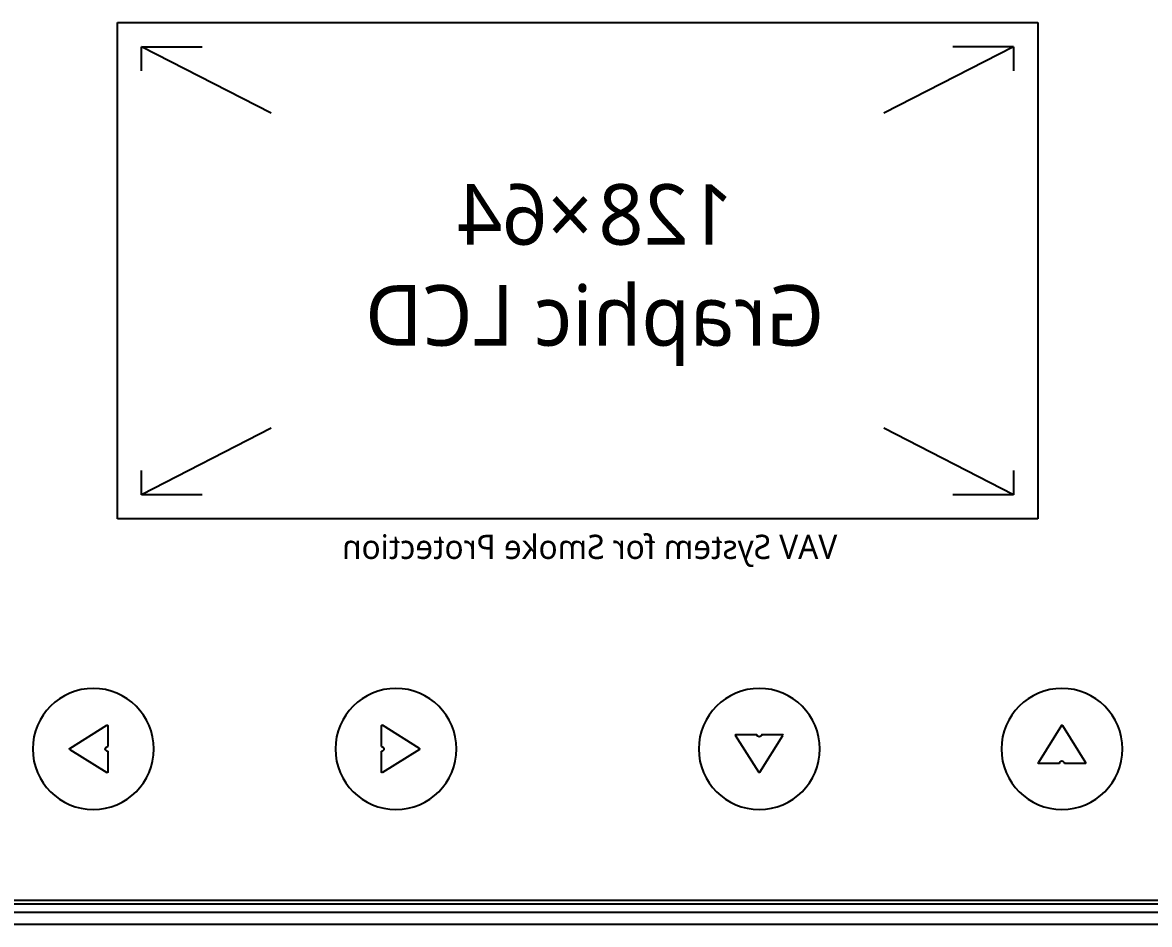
# Model space of a CAD drawing. Header units: millimetres. Extents: x 8533 to 164433, y 5768 to 115327.
# Drawn here: x 63694.3 to 63803.9, y 26849.1 to 26936.8 of the extents above; entities that cross this region are included whole.
import ezdxf

# ---------------------------------------------------------------- set-up
doc = ezdxf.new("R2010")
doc.units = ezdxf.units.MM
doc.header["$LTSCALE"] = 250
doc.layers.add('G-ENP 인버터 판넬', color=255, linetype='Continuous')
doc.styles.get("Standard").update_dxf_attribs({"font": ''})
doc.styles.get('Standard').set_extended_font_data('Malgun Gothic')

# ---------------------------------------------------------------- blocks, each defined once
blk = doc.blocks.new('240808_벽부형 인버터')
at = {"layer": 'G-ENP 인버터 판넬'}
for p, q in [((-63.93, 593.04), (-63.93, 524.06)), ((63.93, 593.04), (-63.93, 593.04)), ((63.93, 524.06), (63.93, 593.04)), ((-60.57, 589.67), (-60.57, 586.31)), ((-60.57, 589.67), (-52.15, 589.67)), ((-60.57, 589.67), (-42.56, 580.42)), ((42.56, 580.42), (60.57, 589.67)), ((60.57, 589.67), (52.15, 589.67)), ((60.57, 586.31), (60.57, 589.67)), ((-60.57, 527.42), (-42.56, 536.68)), ((42.56, 536.68), (60.57, 527.42)), ((-60.57, 530.79), (-60.57, 527.42)), ((60.57, 527.42), (60.57, 530.79)), ((-60.57, 527.42), (-52.15, 527.42)), ((52.15, 527.42), (60.57, 527.42)), ((-63.93, 524.06), (63.93, 524.06)), ((-67.37, 495.34), (-70.58, 490.2)), ((-67.22, 495.34), (-64.01, 490.2)), ((21.98, 492.17), (27.13, 495.38)), ((27.25, 492.43), (27.25, 495.31)), ((65.28, 495.31), (65.28, 492.43)), ((70.55, 492.17), (65.4, 495.38)), ((-25.31, 488.84), (-28.52, 493.98)), ((-25.57, 494.11), (-28.45, 494.11)), ((-25.16, 488.84), (-21.95, 493.98)), ((-22.02, 494.11), (-24.9, 494.11)), ((21.98, 492.02), (27.13, 488.81)), ((27.25, 488.88), (27.25, 491.76)), ((65.28, 491.76), (65.28, 488.88)), ((70.55, 492.02), (65.4, 488.81)), ((-70.51, 490.08), (-67.63, 490.08)), ((-66.96, 490.08), (-64.08, 490.08)), ((125.34, 471.06), (-125.34, 471.06)), ((125.34, 470.56), (-125.34, 470.56)), ((-125.34, 469.38), (125.34, 469.38)), ((-125.34, 467.7), (125.34, 467.7))]:
    blk.add_line(p, q, dxfattribs=at)
for centre in [(-67.29, 492.09), (-25.24, 492.09), (25.24, 492.09), (67.29, 492.09)]:
    blk.add_circle(centre, 8.41, dxfattribs=at)
for centre, radius, start, end in [((-67.29, 495.3), 0.0841, 32.0054, 147.9946), ((27.17, 495.31), 0.0841, 0, 122.0054), ((65.36, 495.31), 0.0841, 57.9946, 180), ((-28.45, 494.03), 0.0841, 90, 212.0054), ((-25.24, 494.11), 0.336, 180, 0), ((-22.02, 494.03), 0.0841, 327.9946, 90), ((22.03, 492.09), 0.0841, 122.0054, 237.9946), ((27.25, 492.09), 0.336, 90, 270), ((65.28, 492.09), 0.336, 270, 90), ((70.5, 492.09), 0.0841, 302.0054, 57.9946), ((-70.51, 490.16), 0.0841, 147.9946, 270), ((-67.29, 490.08), 0.336, 0, 180), ((-64.08, 490.16), 0.0841, 270, 32.0054), ((-25.24, 488.89), 0.0841, 212.0054, 327.9946), ((27.17, 488.88), 0.0841, 237.9946, 0), ((65.36, 488.88), 0.0841, 180, 302.0054)]:
    blk.add_arc(centre, radius, start, end, dxfattribs=at)
for s, height, p in [('128', 8.412, (-21.68, 562.16)), ('×64', 8.412, (-2.07, 562.16)), ('Graphic LCD', 8.4119, (-34.25, 548.13)), ('VAV System for Smoke Protection', 3.3647, (-36.07, 518.49))]:
    blk.add_text(s, height=height, dxfattribs=at).set_placement(p)

msp = doc.modelspace()

# ---------------------------------------------------------------- block references
at = {"layer": 'G-ENP 인버터 판넬', "xscale": -0.7, "yscale": 0.7, "zscale": 0.7}
msp.add_blockref('240808_벽부형 인버터', (63748.29, 26521.71), dxfattribs=at)

doc.saveas('drawing.dxf')
